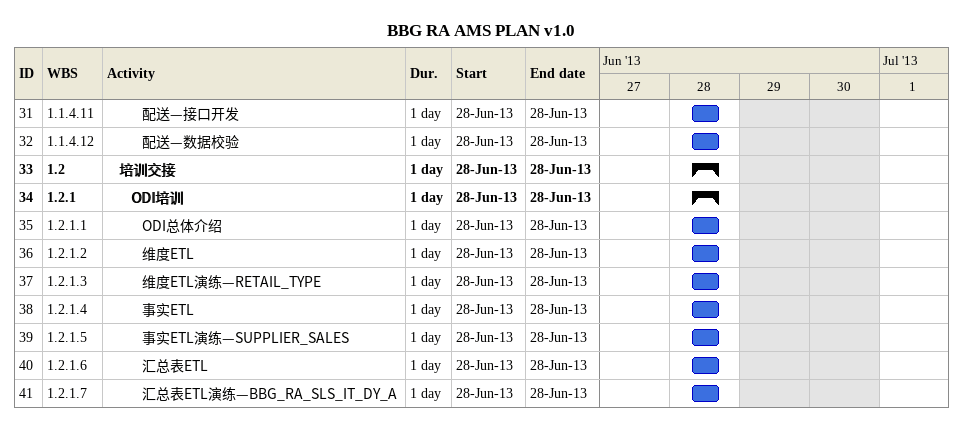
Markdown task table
BBG RA AMS PLAN v1.0

| ID | WBS | Task | Duration | Start | Finish |
|---|---|---|---|---|---|
| 31 | 1.1.4.11 | 配送—接口开发 | 1d | 2013-06-28 | 2013-06-28 |
| 32 | 1.1.4.12 | 配送—数据校验 | 1d | 2013-06-28 | 2013-06-28 |
| 33 | 1.2 | **培训交接** | 1d | 2013-06-28 | 2013-06-28 |
| 34 | 1.2.1 | **ODI培训** | 1d | 2013-06-28 | 2013-06-28 |
| 35 | 1.2.1.1 | ODI总体介绍 | 1d | 2013-06-28 | 2013-06-28 |
| 36 | 1.2.1.2 | 维度ETL | 1d | 2013-06-28 | 2013-06-28 |
| 37 | 1.2.1.3 | 维度ETL演练—RETAIL_TYPE | 1d | 2013-06-28 | 2013-06-28 |
| 38 | 1.2.1.4 | 事实ETL | 1d | 2013-06-28 | 2013-06-28 |
| 39 | 1.2.1.5 | 事实ETL演练—SUPPLIER_SALES | 1d | 2013-06-28 | 2013-06-28 |
| 40 | 1.2.1.6 | 汇总表ETL | 1d | 2013-06-28 | 2013-06-28 |
| 41 | 1.2.1.7 | 汇总表ETL演练—BBG_RA_SLS_IT_DY_A | 1d | 2013-06-28 | 2013-06-28 |
